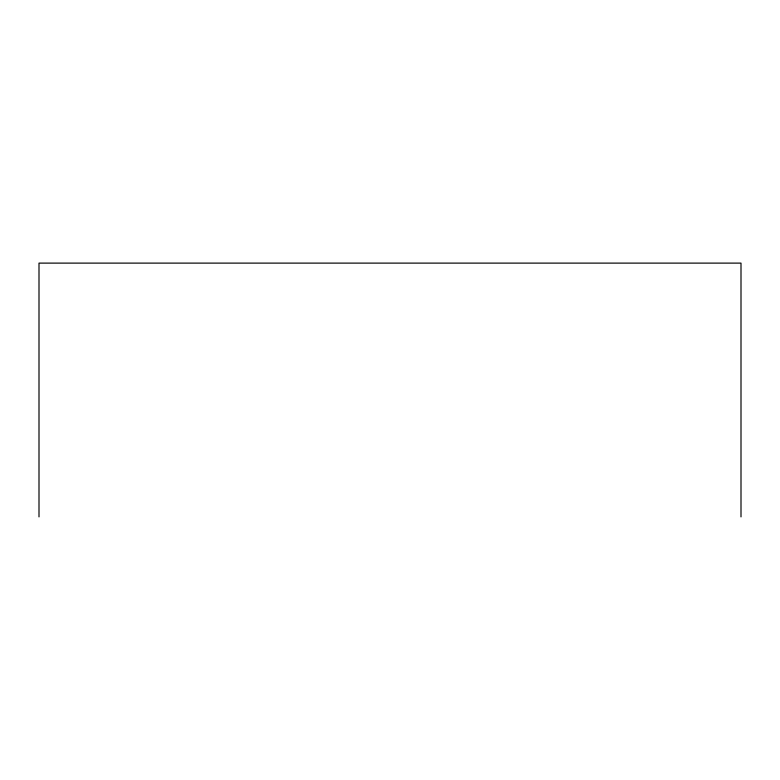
<?xml version="1.0" encoding="UTF-8"?>
<svg xmlns="http://www.w3.org/2000/svg" width="780" height="780" viewBox="0 0 780 780"><rect width="100%" height="100%" fill="white"/><g stroke="black" fill="none" stroke-linecap="round" stroke-linejoin="round"><path stroke-width="1.17" d="M741 516.886L741 263.113L39 263.113L39 516.886"/></g></svg>
